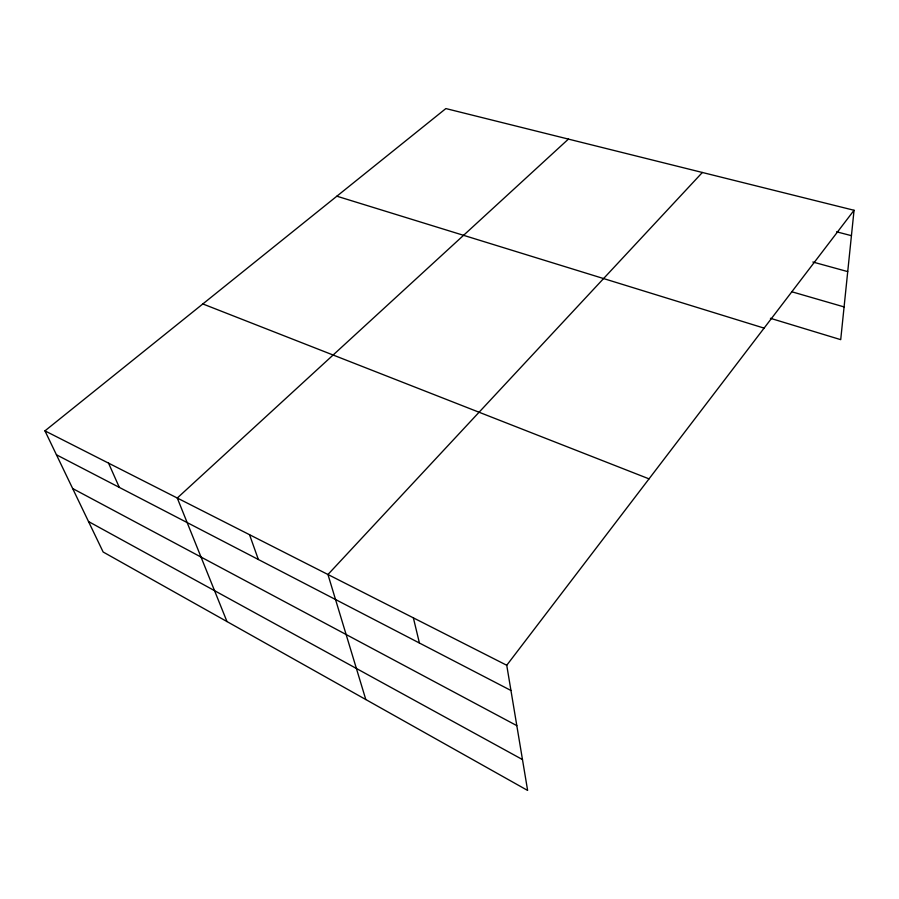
<?xml version="1.0" encoding="UTF-8"?>
<svg xmlns="http://www.w3.org/2000/svg" width="899" height="899" viewBox="0 0 899 899"><rect width="100%" height="100%" fill="white"/><g stroke="black" fill="none" stroke-linecap="round" stroke-linejoin="round"><path stroke-width="1.35" d="M854.05 210.276L506.744 665.26L527.623 790.435L103.149 552.008L44.95 430.857L445.87 108.565L854.05 210.276L840.711 339.653L770.432 318.302M702.366 172.473L327.955 574.506L365.803 699.546M568.426 139.098L177.272 498.024L226.975 621.557M836.576 231.807L851.432 235.673M812.853 262.014L847.723 271.61M792.12 291.86L844.082 306.919M336.855 196.196L764.094 328.124M202.826 303.941L649.033 478.864M44.95 430.857L506.744 665.26M56.446 454.793L510.958 690.488M72.662 488.528L516.813 725.639M88.518 521.544L522.465 759.554M108.543 463.131L119.309 487.382M249.529 534.703L258.361 559.504M413.371 617.86L419.417 643.021"/></g></svg>
